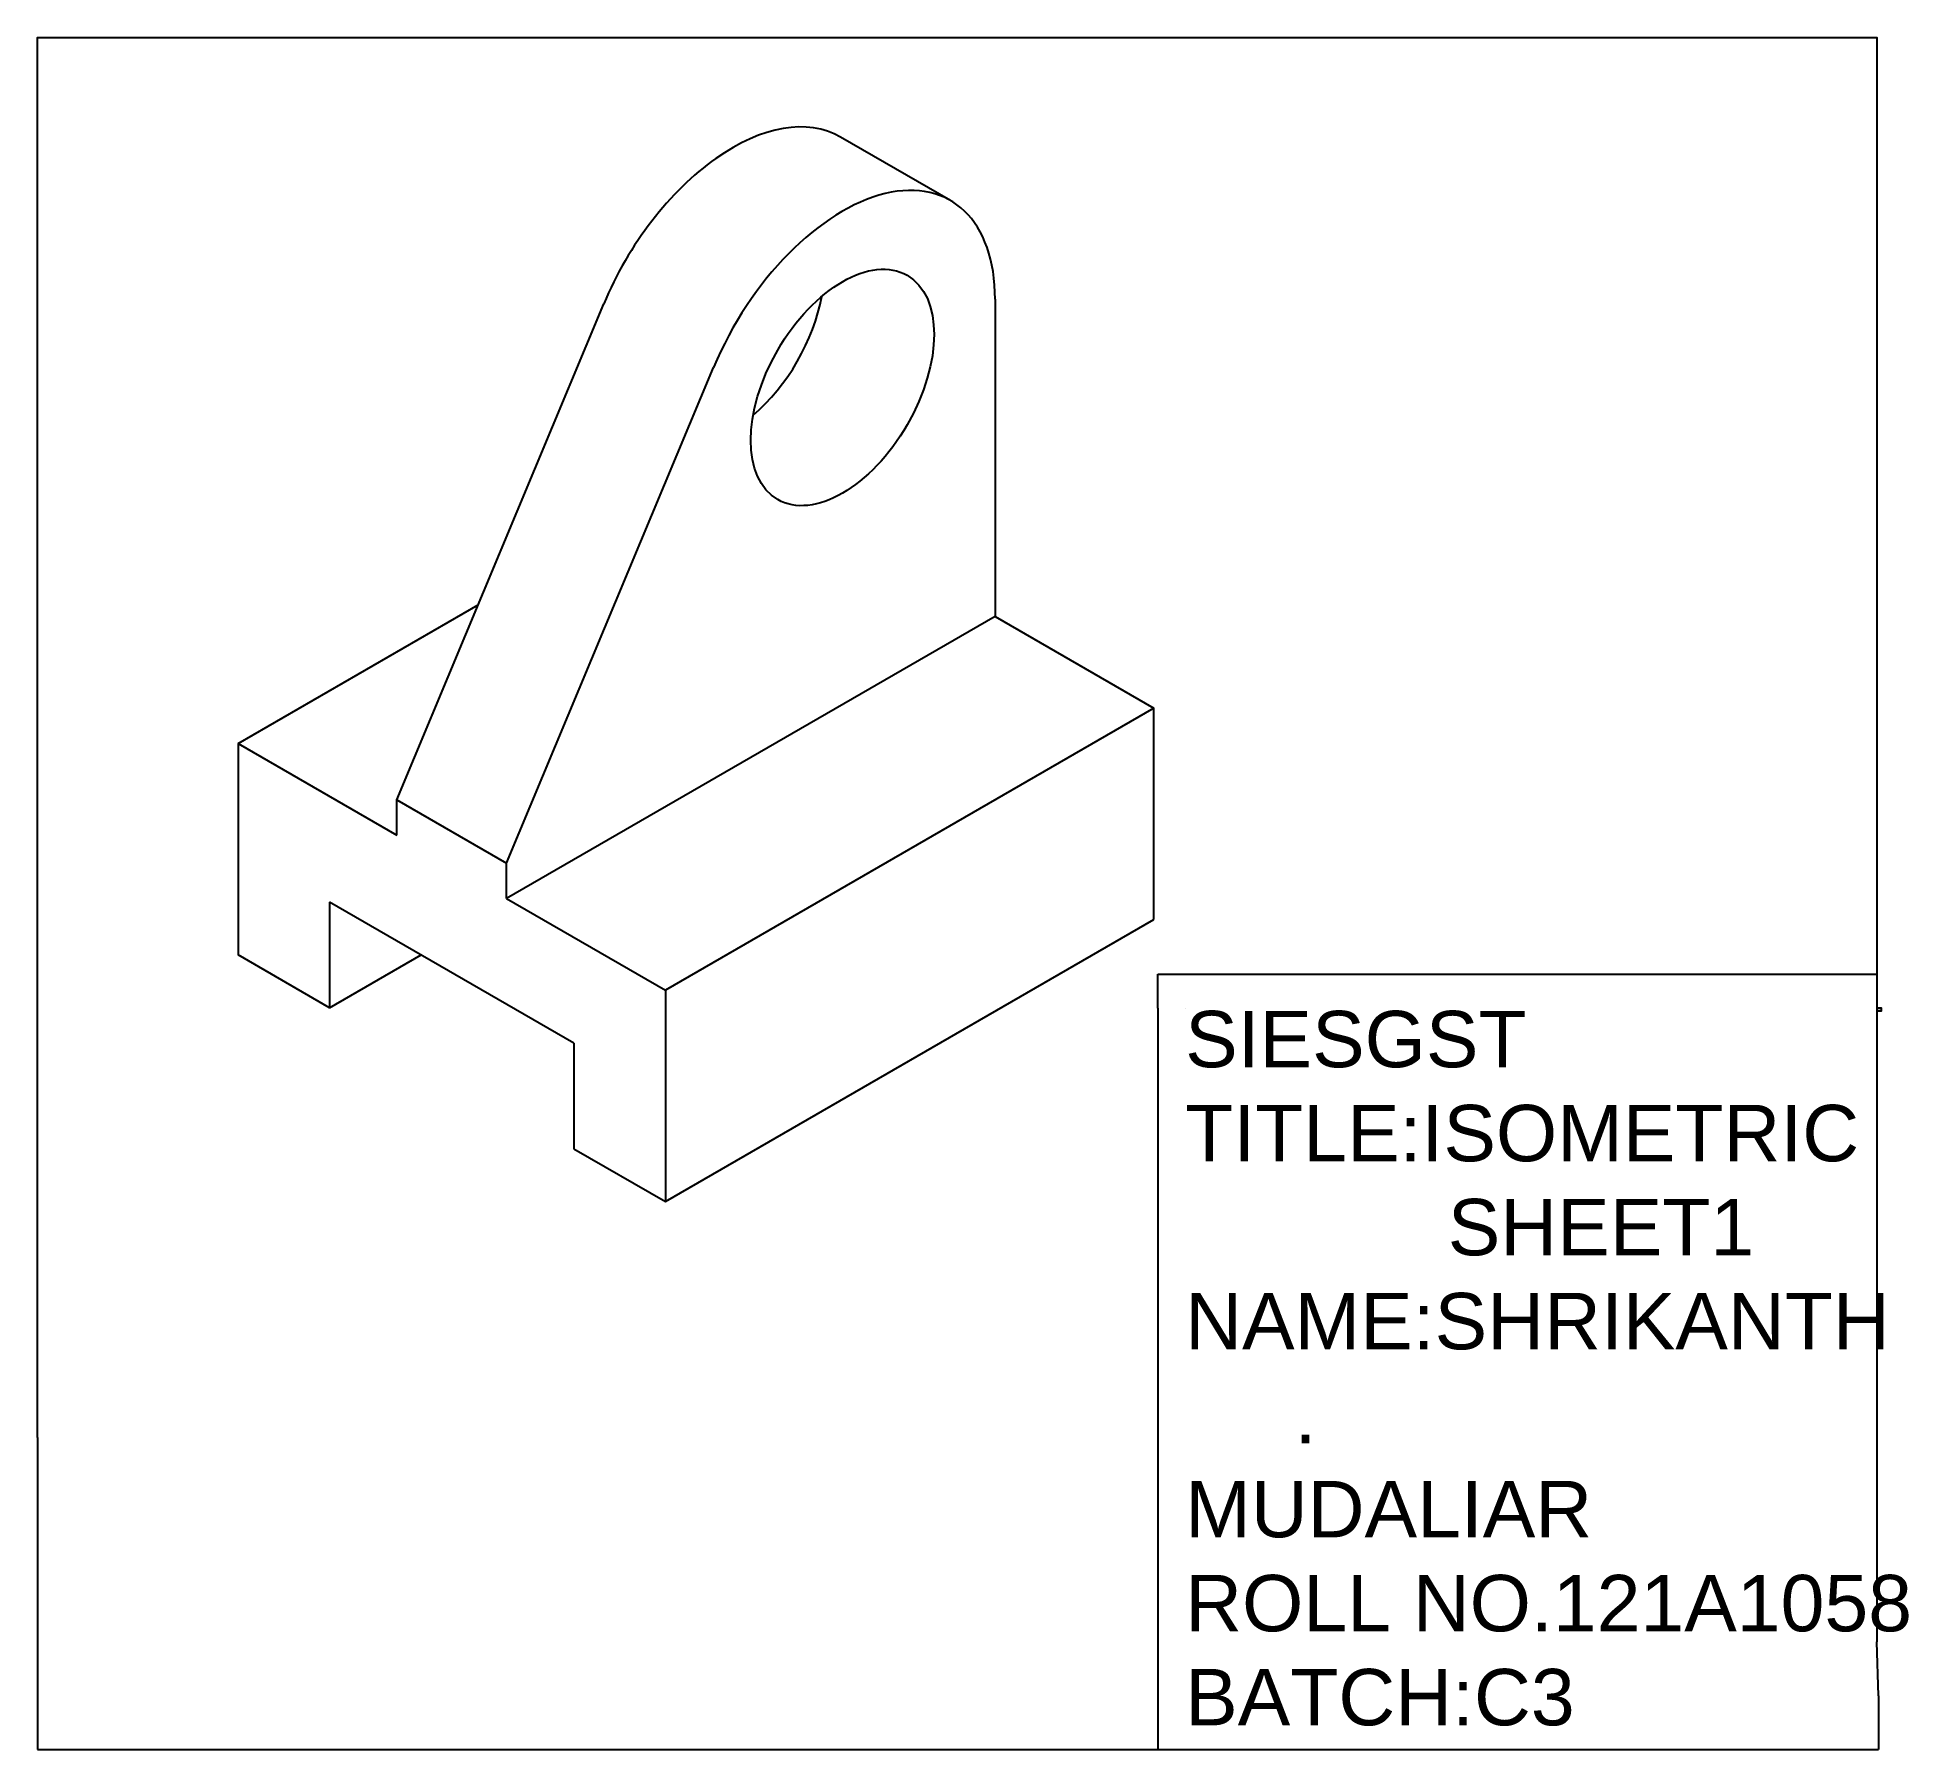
# Model space of a CAD drawing. Header units: inches. Extents: x 25 to 290, y -80 to 163.
import ezdxf

# ---------------------------------------------------------------- set-up
doc = ezdxf.new("R2010")
doc.units = ezdxf.units.IN
doc.header["$MEASUREMENT"] = 0
doc.styles.get("Standard").update_dxf_attribs({"font": 'arial.ttf'})

msp = doc.modelspace()

# ---------------------------------------------------------------- linework, layer by layer
for p, q in [((154.39, 139.43), (138.8, 148.43)), ((160.73, 125.41), (160.73, 80.41)), ((75.86, 54.41), (105.21, 124.75)), ((91.44, 45.41), (120.8, 115.75)), ((53.34, 62.41), (87.4, 82.07)), ((160.73, 80.41), (91.44, 40.41)), ((160.73, 80.41), (183.24, 67.41)), ((183.24, 67.41), (113.96, 27.41)), ((183.24, 37.41), (183.24, 67.41)), ((53.34, 62.41), (75.86, 49.41)), ((53.34, 62.41), (53.34, 32.41)), ((75.86, 49.41), (75.86, 54.41)), ((75.86, 54.41), (91.44, 45.41)), ((91.44, 40.41), (91.44, 45.41)), ((66.33, 39.91), (66.33, 24.91)), ((100.97, 19.91), (66.33, 39.91)), ((91.44, 40.41), (113.96, 27.41)), ((113.96, -2.59), (183.24, 37.41)), ((66.33, 24.91), (53.34, 32.41)), ((66.33, 24.91), (79.32, 32.41)), ((183.81, 24.87), (183.81, 29.66)), ((183.81, 29.66), (285.81, 29.66)), ((113.96, 27.41), (113.96, -2.59)), ((183.81, 24.87), (183.81, -65.16)), ((187.7, 24.87), (187.7, 24.87)), ((285.81, 24.87), (285.81, -65.04)), ((285.81, 24.47), (286.48, 24.47)), ((286.48, 24.47), (285.81, 24.47)), ((100.97, 19.91), (100.97, 4.91)), ((100.97, 4.91), (113.96, -2.59)), ((24.87, -36.05), (24.87, -65.16)), ((24.87, -65.16), (24.87, -80.32)), ((183.81, -65.16), (183.81, -80.32)), ((286.07, -72.68), (285.81, -65.04)), ((286.07, -72.68), (286.07, -80.32)), ((24.87, -80.32), (286.07, -80.32))]:
    msp.add_line(p, q)
for points in [[(24.87, -36.05), (24.87, 162.56), (285.81, 162.56), (285.81, 24.47)], [(285.81, 24.47), (286.48, 24.47), (286.48, 24.87), (285.81, 24.87)]]:
    msp.add_lwpolyline(points)
for centre, major_axis, start_param, end_param in [((123.49, 121.91), (-15.31, -26.52), 3.141593, 4.932222), ((139.08, 112.91), (-15.31, -26.52), 2.356194, 4.932222), ((123.49, 121.91), (-9.19, -15.91), 1.013198, 2.128395)]:
    msp.add_ellipse(centre, major_axis=major_axis, ratio=0.57735, start_param=start_param, end_param=end_param)
msp.add_ellipse((139.08, 112.91), major_axis=(-9.19, -15.91), ratio=0.57735)

# ---------------------------------------------------------------- texts
at = {"insert": (187.7, 24.47), "char_height": 8, "attachment_point": 1}
msp.add_mtext_dynamic_manual_height_columns('SIESGST\\PTITLE:ISOMETRIC \\P            SHEET1\\PNAME:SHRIKANTH                                                                      .           MUDALIAR\\PROLL NO.121A1058\\PBATCH:C3', width=98.7873, gutter_width=1, heights=[0], dxfattribs=at)

doc.saveas('drawing.dxf')
